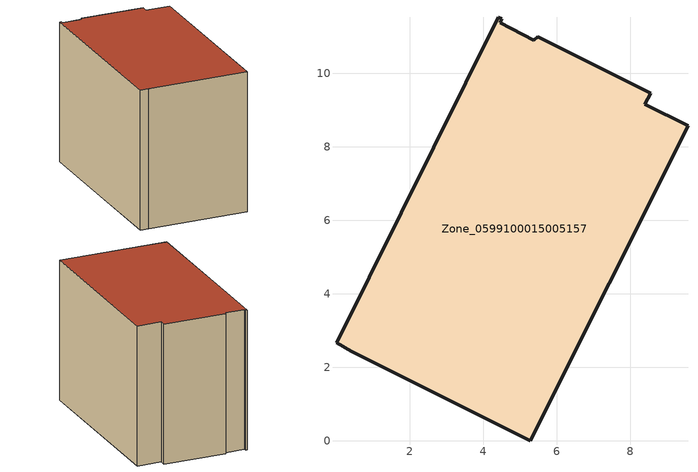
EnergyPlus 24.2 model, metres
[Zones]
Zone_0599100015005157
 floor ground (C_G): 4.42,11.53 4.5,11.49 4.46,11.37 5.38,10.9 5.49,11 8.56,9.46 8.4,9.16 9.57,8.58 5.29,0 0.41,2.44 0.01,2.67 z1.13
 wall outside (C_F): 9.57,8.58 8.4,9.16 8.56,9.46 5.49,11 5.38,10.9 4.46,11.37 4.5,11.49 4.42,11.53 0.01,2.67 0.41,2.44 5.29,0 9.57,8.58 z1.13:8.77
 roof outside (C_R): 0.01,2.67 0.41,2.44 5.29,0 9.57,8.58 8.4,9.16 8.56,9.46 5.49,11 5.38,10.9 4.46,11.37 4.5,11.49 4.42,11.53 z8.77
[BUILDING]
Pand.0599100015005157: North Axis=0; Terrain=City; Loads Convergence Tolerance Value=0.04; Temperature Convergence Tolerance Value=0.4; Solar Distribution=FullExterior; Maximum Number of Warmup Days=25; Minimum Number of Warmup Days=1
[Site:Location]
Rotterdam.The.Hague.AP_ZH_NLD Design_Conditions: Latitude=51.96; Longitude=4.45; Time Zone=1; Elevation=-4.5
[SITE:GROUNDTEMPERATURE:BUILDINGSURFACE]
18, 18, 18, 18, 18, 18, 18, 18, 18, 18, 18, 18
[MATERIAL] Thermal Absorptance=0.9; Solar Absorptance=0.7; Visible Absorptance=0.7
Name | Roughness | Thickness | Conductivity | Density | Specific Heat
G.TI.1946-1964 | MediumSmooth | 0.15 | 1 | 540 | 1210
F.TI.1946-1964 | Rough | 0.3 | 0.857143 | 1920 | 840
R.TI.1946-1964 | MediumRough | 0.2 | 0.277778 | 1500 | 1000
[CONSTRUCTION]
C_G: G.TI.1946-1964
C_F: F.TI.1946-1964
C_R: R.TI.1946-1964
[ZONE]
Zone_0599100015005157: Type=1; Multiplier=1; Ceiling Height=Autocalculate; Volume=Autocalculate; Floor Area=autocalculate; Part of Total Floor Area=Yes
[ZONEINFILTRATION:DESIGNFLOWRATE]
Infil_Zone_0599100015005157: Zone or ZoneList or Space or SpaceList=Zone_0599100015005157; Schedule=AlwaysOn; Design Flow Rate Calculation Method=Flow/Area; Flow Rate per Floor Area=0.003; Constant Term Coefficient=1; Temperature Term Coefficient=0; Velocity Term Coefficient=0; Velocity Squared Term Coefficient=0
[HVACTEMPLATE:ZONE:IDEALLOADSAIRSYSTEM]
Zone_0599100015005157: Maximum Heating Supply Air Temperature=50; Minimum Cooling Supply Air Temperature=13; Maximum Heating Supply Air Humidity Ratio=0.0156; Minimum Cooling Supply Air Humidity Ratio=0.0077; Heating Limit=NoLimit; Cooling Limit=NoLimit; Dehumidification Control Type=ConstantSensibleHeatRatio; Cooling Sensible Heat Ratio=0.7; Dehumidification Setpoint=60; Humidification Control Type=None; Humidification Setpoint=30; Outdoor Air Method=None; Outdoor Air Flow Rate per Person=0.00944; Outdoor Air Flow Rate per Zone Floor Area=0; Outdoor Air Flow Rate per Zone=0; Demand Controlled Ventilation Type=None; Outdoor Air Economizer Type=NoEconomizer; Heat Recovery Type=None; Sensible Heat Recovery Effectiveness=0.7; Latent Heat Recovery Effectiveness=0.65
[ZONECONTROL:THERMOSTAT]
ThermostatControl_Zone_0599100015005157: Zone or ZoneList=Zone_0599100015005157; Control Type Schedule=DualSetpointControlType; Control 1=Thermostat_Zone_0599100015005157; Temperature Difference Between Cutout And Setpoint=0
[THERMOSTATSETPOINT:DUALSETPOINT]
Thermostat_Zone_0599100015005157: Heating Setpoint Temperature Schedule=HeatingSetpoint_Zone_0599100015005157; Cooling Setpoint Temperature Schedule=CoolingSetpoint_Zone_0599100015005157
[SCHEDULE:COMPACT]
HeatingSetpoint_Zone_0599100015005157: Through: 12/31, For: AllDays, Until: 24:00, 21
CoolingSetpoint_Zone_0599100015005157: Through: 12/31, For: AllDays, Until: 24:00, 24
DualSetpointControlType: Through: 12/31, For: AllDays, Until: 24:00, 4
AlwaysOn: Through: 12/31, For: AllDays, Until: 24:00, 1
